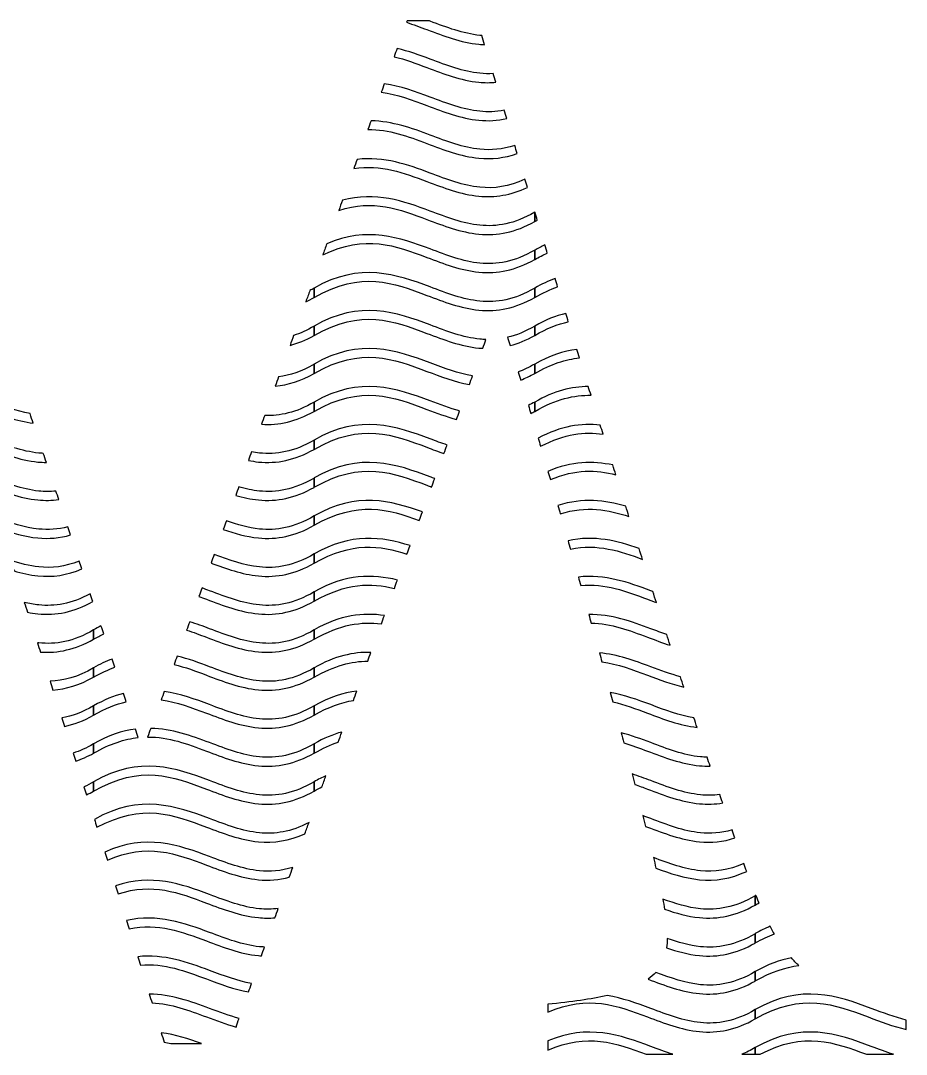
# Model space of a CAD drawing. Extents: x 7 to 193, y 6 to 286.
# Drawn here: x 126.77 to 158.27, y 192.91 to 229.7 of the extents above; entities that cross this region are included whole.
import ezdxf

# ---------------------------------------------------------------- set-up
doc = ezdxf.new("R2010")
doc.units = 0
doc.layers.add('ENGRAVE', color=7, linetype='CONTINUOUS')

# ---------------------------------------------------------------- blocks, each defined once
blk = doc.blocks.new('BLOCK_4')
at = {"layer": 'ENGRAVE', "color": 7}
for points, knots in [([(143.067, 228.861), (142.41, 228.926), (141.811, 229.16), (141.217, 229.383), (140.973, 229.474), (140.733, 229.564), (140.489, 229.643), (140.496, 229.663), (140.503, 229.683), (140.51, 229.702), (140.51, 229.702), (141.284, 229.702), (141.284, 229.702), (141.299, 229.696), (141.315, 229.69), (141.331, 229.684), (141.927, 229.461), (142.501, 229.239), (143.099, 229.179), (143.123, 229.176), (143.147, 229.176), (143.172, 229.174), (143.204, 229.065), (143.236, 228.957), (143.268, 228.848), (143.201, 228.851), (143.135, 228.854), (143.067, 228.861)], [0, 0, 0, 0, 1, 1, 1, 2, 2, 2, 3, 3, 3, 4, 4, 4, 5, 5, 5, 6, 6, 6, 7, 7, 7, 8, 8, 8, 9, 9, 9, 9]), ([(143.067, 227.51), (142.41, 227.575), (141.811, 227.808), (141.217, 228.031), (140.829, 228.177), (140.446, 228.322), (140.049, 228.419), (140.084, 228.517), (140.119, 228.617), (140.156, 228.716), (140.563, 228.617), (140.952, 228.475), (141.331, 228.333), (141.927, 228.11), (142.501, 227.887), (143.099, 227.828), (143.256, 227.812), (143.415, 227.808), (143.575, 227.817), (143.606, 227.714), (143.637, 227.612), (143.667, 227.509), (143.468, 227.49), (143.269, 227.49), (143.067, 227.51)], [0, 0, 0, 0, 1, 1, 1, 2, 2, 2, 3, 3, 3, 4, 4, 4, 5, 5, 5, 6, 6, 6, 7, 7, 7, 8, 8, 8, 8]), ([(143.067, 226.158), (142.41, 226.223), (141.811, 226.457), (141.217, 226.68), (140.684, 226.88), (140.16, 227.08), (139.594, 227.153), (139.63, 227.253), (139.665, 227.353), (139.701, 227.453), (140.276, 227.37), (140.814, 227.176), (141.331, 226.982), (141.927, 226.758), (142.501, 226.536), (143.099, 226.476), (143.379, 226.448), (143.665, 226.457), (143.964, 226.515), (143.994, 226.415), (144.024, 226.315), (144.053, 226.216), (143.724, 226.142), (143.399, 226.126), (143.067, 226.158)], [0, 0, 0, 0, 1, 1, 1, 2, 2, 2, 3, 3, 3, 4, 4, 4, 5, 5, 5, 6, 6, 6, 7, 7, 7, 8, 8, 8, 8]), ([(143.067, 224.807), (142.41, 224.872), (141.811, 225.105), (141.217, 225.328), (140.538, 225.583), (139.875, 225.838), (139.118, 225.83), (139.154, 225.934), (139.192, 226.037), (139.229, 226.14), (139.987, 226.122), (140.676, 225.876), (141.331, 225.63), (141.927, 225.407), (142.501, 225.184), (143.099, 225.124), (143.494, 225.085), (143.901, 225.117), (144.34, 225.263), (144.369, 225.166), (144.397, 225.071), (144.426, 224.974), (143.966, 224.812), (143.522, 224.762), (143.067, 224.807)], [0, 0, 0, 0, 1, 1, 1, 2, 2, 2, 3, 3, 3, 4, 4, 4, 5, 5, 5, 6, 6, 6, 7, 7, 7, 8, 8, 8, 8]), ([(143.067, 223.455), (142.41, 223.521), (141.811, 223.754), (141.217, 223.977), (140.393, 224.286), (139.59, 224.596), (138.616, 224.435), (138.655, 224.545), (138.694, 224.654), (138.734, 224.765), (139.692, 224.876), (140.536, 224.577), (141.331, 224.278), (141.927, 224.055), (142.501, 223.832), (143.099, 223.773), (143.601, 223.723), (144.122, 223.787), (144.702, 224.057), (144.732, 223.96), (144.76, 223.866), (144.789, 223.77), (144.195, 223.489), (143.641, 223.399), (143.067, 223.455)], [0, 0, 0, 0, 1, 1, 1, 2, 2, 2, 3, 3, 3, 4, 4, 4, 5, 5, 5, 6, 6, 6, 7, 7, 7, 8, 8, 8, 8]), ([(143.067, 222.103), (142.41, 222.169), (141.811, 222.402), (141.217, 222.625), (140.246, 222.989), (139.307, 223.356), (138.081, 222.951), (138.125, 223.071), (138.167, 223.191), (138.211, 223.31), (139.39, 223.631), (140.394, 223.278), (141.331, 222.927), (141.927, 222.704), (142.501, 222.48), (143.099, 222.421), (143.699, 222.362), (144.324, 222.461), (145.05, 222.885), (145.05, 222.885), (145.05, 222.553), (145.05, 222.553), (144.355, 222.167), (143.724, 222.039), (143.067, 222.103)], [0, 0, 0, 0, 1, 1, 1, 2, 2, 2, 3, 3, 3, 4, 4, 4, 5, 5, 5, 6, 6, 6, 7, 7, 7, 8, 8, 8, 8]), ([(145.051, 222.554), (145.051, 222.554), (145.05, 222.886), (145.05, 222.886), (145.052, 222.887), (145.053, 222.888), (145.055, 222.889), (145.084, 222.793), (145.113, 222.698), (145.142, 222.603), (145.112, 222.586), (145.082, 222.572), (145.051, 222.554)], [0, 0, 0, 0, 1, 1, 1, 2, 2, 2, 3, 3, 3, 4, 4, 4, 4]), ([(143.067, 220.752), (142.41, 220.817), (141.811, 221.051), (141.217, 221.274), (140.101, 221.692), (139.027, 222.114), (137.509, 221.364), (137.557, 221.495), (137.604, 221.627), (137.652, 221.759), (139.078, 222.389), (140.25, 221.981), (141.331, 221.576), (141.927, 221.353), (142.501, 221.129), (143.099, 221.07), (143.699, 221.01), (144.324, 221.109), (145.05, 221.533), (145.05, 221.533), (145.05, 221.201), (145.05, 221.201), (144.355, 220.815), (143.724, 220.687), (143.067, 220.752)], [0, 0, 0, 0, 1, 1, 1, 2, 2, 2, 3, 3, 3, 4, 4, 4, 5, 5, 5, 6, 6, 6, 7, 7, 7, 8, 8, 8, 8]), ([(145.051, 221.202), (145.051, 221.202), (145.05, 221.535), (145.05, 221.535), (145.172, 221.606), (145.291, 221.665), (145.409, 221.721), (145.439, 221.624), (145.469, 221.527), (145.498, 221.43), (145.352, 221.364), (145.204, 221.291), (145.051, 221.202)], [0, 0, 0, 0, 1, 1, 1, 2, 2, 2, 3, 3, 3, 4, 4, 4, 4]), ([(143.067, 219.401), (142.41, 219.465), (141.811, 219.7), (141.217, 219.922), (140.028, 220.369), (138.887, 220.818), (137.207, 219.851), (137.207, 219.851), (137.205, 220.183), (137.205, 220.183), (138.839, 221.126), (140.139, 220.671), (141.331, 220.224), (141.927, 220.001), (142.501, 219.778), (143.099, 219.719), (143.699, 219.659), (144.324, 219.758), (145.05, 220.182), (145.05, 220.182), (145.05, 219.85), (145.05, 219.85), (144.355, 219.463), (143.724, 219.336), (143.067, 219.401)], [0, 0, 0, 0, 1, 1, 1, 2, 2, 2, 3, 3, 3, 4, 4, 4, 5, 5, 5, 6, 6, 6, 7, 7, 7, 8, 8, 8, 8]), ([(145.051, 219.851), (145.051, 219.851), (145.05, 220.183), (145.05, 220.183), (145.299, 220.328), (145.541, 220.435), (145.776, 220.52), (145.805, 220.423), (145.835, 220.323), (145.865, 220.227), (145.607, 220.137), (145.337, 220.016), (145.051, 219.851)], [0, 0, 0, 0, 1, 1, 1, 2, 2, 2, 3, 3, 3, 4, 4, 4, 4]), ([(137.205, 219.85), (137.106, 219.793), (137.007, 219.745), (136.909, 219.7), (136.957, 219.833), (137.005, 219.966), (137.053, 220.099), (137.104, 220.127), (137.154, 220.152), (137.205, 220.182), (137.205, 220.182), (137.205, 219.85), (137.205, 219.85)], [0, 0, 0, 0, 1, 1, 1, 2, 2, 2, 3, 3, 3, 4, 4, 4, 4]), ([(141.331, 218.873), (141.927, 218.649), (142.501, 218.426), (143.099, 218.367), (143.171, 218.36), (143.243, 218.355), (143.316, 218.353), (143.277, 218.249), (143.239, 218.145), (143.201, 218.041), (143.156, 218.044), (143.112, 218.045), (143.067, 218.049), (142.41, 218.114), (141.811, 218.348), (141.217, 218.571), (140.028, 219.017), (138.887, 219.467), (137.207, 218.499), (137.207, 218.499), (137.205, 218.832), (137.205, 218.832), (138.839, 219.775), (140.139, 219.319), (141.331, 218.873)], [0, 0, 0, 0, 1, 1, 1, 2, 2, 2, 3, 3, 3, 4, 4, 4, 5, 5, 5, 6, 6, 6, 7, 7, 7, 8, 8, 8, 8]), ([(145.051, 218.499), (145.051, 218.499), (145.05, 218.832), (145.05, 218.832), (145.435, 219.054), (145.802, 219.197), (146.154, 219.282), (146.184, 219.184), (146.215, 219.085), (146.244, 218.986), (145.875, 218.901), (145.481, 218.748), (145.051, 218.499)], [0, 0, 0, 0, 1, 1, 1, 2, 2, 2, 3, 3, 3, 4, 4, 4, 4]), ([(137.205, 218.498), (136.91, 218.334), (136.626, 218.219), (136.347, 218.143), (136.389, 218.261), (136.432, 218.38), (136.475, 218.498), (136.709, 218.574), (136.951, 218.681), (137.205, 218.831), (137.205, 218.831), (137.205, 218.498), (137.205, 218.498)], [0, 0, 0, 0, 1, 1, 1, 2, 2, 2, 3, 3, 3, 4, 4, 4, 4]), ([(144.083, 218.432), (144.388, 218.505), (144.708, 218.63), (145.05, 218.831), (145.05, 218.831), (145.05, 218.498), (145.05, 218.498), (144.748, 218.33), (144.459, 218.215), (144.174, 218.138), (144.144, 218.237), (144.113, 218.334), (144.083, 218.432)], [0, 0, 0, 0, 1, 1, 1, 2, 2, 2, 3, 3, 3, 4, 4, 4, 4]), ([(137.207, 217.148), (137.207, 217.148), (137.205, 217.48), (137.205, 217.48), (138.839, 218.423), (140.139, 217.968), (141.331, 217.521), (141.839, 217.33), (142.333, 217.146), (142.839, 217.058), (142.802, 216.956), (142.764, 216.855), (142.726, 216.753), (142.201, 216.85), (141.705, 217.036), (141.217, 217.219), (140.028, 217.665), (138.887, 218.116), (137.207, 217.148)], [0, 0, 0, 0, 1, 1, 1, 2, 2, 2, 3, 3, 3, 4, 4, 4, 5, 5, 5, 6, 6, 6, 6]), ([(145.051, 217.148), (145.051, 217.148), (145.05, 217.48), (145.05, 217.48), (145.582, 217.787), (146.078, 217.944), (146.547, 218.004), (146.578, 217.902), (146.609, 217.802), (146.64, 217.701), (146.159, 217.649), (145.638, 217.486), (145.051, 217.148)], [0, 0, 0, 0, 1, 1, 1, 2, 2, 2, 3, 3, 3, 4, 4, 4, 4]), ([(137.205, 217.147), (136.725, 216.879), (136.274, 216.738), (135.824, 216.696), (135.864, 216.805), (135.903, 216.915), (135.943, 217.024), (136.337, 217.075), (136.752, 217.213), (137.205, 217.479), (137.205, 217.479), (137.205, 217.147), (137.205, 217.147)], [0, 0, 0, 0, 1, 1, 1, 2, 2, 2, 3, 3, 3, 4, 4, 4, 4]), ([(144.464, 217.198), (144.652, 217.269), (144.847, 217.361), (145.05, 217.479), (145.05, 217.479), (145.05, 217.147), (145.05, 217.147), (144.88, 217.053), (144.715, 216.974), (144.552, 216.91), (144.523, 217.006), (144.493, 217.102), (144.464, 217.198)], [0, 0, 0, 0, 1, 1, 1, 2, 2, 2, 3, 3, 3, 4, 4, 4, 4]), ([(137.207, 215.797), (137.207, 215.797), (137.205, 216.128), (137.205, 216.128), (138.839, 217.071), (140.139, 216.617), (141.331, 216.169), (141.684, 216.037), (142.031, 215.909), (142.38, 215.811), (142.342, 215.71), (142.305, 215.609), (142.268, 215.508), (141.909, 215.609), (141.561, 215.738), (141.217, 215.868), (140.028, 216.313), (138.887, 216.764), (137.207, 215.797)], [0, 0, 0, 0, 1, 1, 1, 2, 2, 2, 3, 3, 3, 4, 4, 4, 5, 5, 5, 6, 6, 6, 6]), ([(124.415, 216.564), (124.842, 216.466), (125.249, 216.318), (125.643, 216.169), (126.135, 215.985), (126.613, 215.806), (127.101, 215.715), (127.139, 215.601), (127.178, 215.486), (127.216, 215.372), (126.624, 215.457), (126.073, 215.664), (125.529, 215.868), (125.197, 215.992), (124.869, 216.116), (124.531, 216.21), (124.493, 216.329), (124.453, 216.446), (124.415, 216.564)], [0, 0, 0, 0, 1, 1, 1, 2, 2, 2, 3, 3, 3, 4, 4, 4, 5, 5, 5, 6, 6, 6, 6]), ([(145.051, 215.797), (145.051, 215.797), (145.05, 216.128), (145.05, 216.128), (145.738, 216.527), (146.368, 216.674), (146.955, 216.679), (146.988, 216.575), (147.02, 216.473), (147.052, 216.37), (146.459, 216.38), (145.81, 216.234), (145.051, 215.797)], [0, 0, 0, 0, 1, 1, 1, 2, 2, 2, 3, 3, 3, 4, 4, 4, 4]), ([(137.205, 215.796), (136.55, 215.43), (135.95, 215.299), (135.333, 215.339), (135.371, 215.443), (135.409, 215.547), (135.446, 215.652), (135.988, 215.63), (136.557, 215.748), (137.205, 216.127), (137.205, 216.127), (137.205, 215.796), (137.205, 215.796)], [0, 0, 0, 0, 1, 1, 1, 2, 2, 2, 3, 3, 3, 4, 4, 4, 4]), ([(144.825, 216.007), (144.899, 216.044), (144.974, 216.083), (145.05, 216.127), (145.05, 216.127), (145.05, 215.796), (145.05, 215.796), (145.002, 215.769), (144.957, 215.747), (144.91, 215.724), (144.882, 215.818), (144.854, 215.913), (144.825, 216.007)], [0, 0, 0, 0, 1, 1, 1, 2, 2, 2, 3, 3, 3, 4, 4, 4, 4]), ([(141.822, 214.296), (141.619, 214.367), (141.417, 214.442), (141.217, 214.517), (140.028, 214.962), (138.887, 215.413), (137.207, 214.445), (137.207, 214.445), (137.205, 214.777), (137.205, 214.777), (138.839, 215.72), (140.139, 215.265), (141.331, 214.818), (141.533, 214.742), (141.734, 214.669), (141.934, 214.599), (141.896, 214.498), (141.859, 214.397), (141.822, 214.296)], [0, 0, 0, 0, 1, 1, 1, 2, 2, 2, 3, 3, 3, 4, 4, 4, 5, 5, 5, 6, 6, 6, 6]), ([(145.258, 214.556), (145.23, 214.652), (145.201, 214.747), (145.173, 214.843), (145.982, 215.279), (146.708, 215.377), (147.382, 215.307), (147.415, 215.199), (147.448, 215.092), (147.483, 214.985), (146.826, 215.078), (146.111, 215), (145.258, 214.556)], [0, 0, 0, 0, 1, 1, 1, 2, 2, 2, 3, 3, 3, 4, 4, 4, 4]), ([(124.903, 215.078), (125.156, 214.999), (125.402, 214.909), (125.643, 214.818), (126.239, 214.594), (126.813, 214.372), (127.412, 214.313), (127.466, 214.307), (127.52, 214.305), (127.573, 214.302), (127.609, 214.194), (127.645, 214.088), (127.681, 213.98), (127.581, 213.981), (127.48, 213.985), (127.379, 213.994), (126.723, 214.06), (126.123, 214.294), (125.529, 214.517), (125.361, 214.579), (125.195, 214.642), (125.028, 214.701), (124.986, 214.826), (124.945, 214.952), (124.903, 215.078)], [0, 0, 0, 0, 1, 1, 1, 2, 2, 2, 3, 3, 3, 4, 4, 4, 5, 5, 5, 6, 6, 6, 7, 7, 7, 8, 8, 8, 8]), ([(137.205, 214.444), (136.511, 214.057), (135.879, 213.93), (135.223, 213.994), (135.102, 214.007), (134.984, 214.029), (134.867, 214.052), (134.903, 214.153), (134.94, 214.256), (134.977, 214.358), (135.07, 214.341), (135.163, 214.322), (135.256, 214.313), (135.855, 214.253), (136.481, 214.352), (137.205, 214.775), (137.205, 214.775), (137.205, 214.444), (137.205, 214.444)], [0, 0, 0, 0, 1, 1, 1, 2, 2, 2, 3, 3, 3, 4, 4, 4, 5, 5, 5, 6, 6, 6, 6]), ([(137.207, 213.093), (137.207, 213.093), (137.205, 213.426), (137.205, 213.426), (138.839, 214.369), (140.139, 213.913), (141.331, 213.467), (141.386, 213.446), (141.44, 213.426), (141.494, 213.406), (141.457, 213.305), (141.42, 213.204), (141.382, 213.103), (141.327, 213.124), (141.271, 213.144), (141.217, 213.165), (140.028, 213.611), (138.887, 214.061), (137.207, 213.093)], [0, 0, 0, 0, 1, 1, 1, 2, 2, 2, 3, 3, 3, 4, 4, 4, 5, 5, 5, 6, 6, 6, 6]), ([(145.606, 213.37), (145.578, 213.467), (145.55, 213.564), (145.521, 213.662), (146.367, 214.028), (147.124, 214.033), (147.825, 213.888), (147.861, 213.774), (147.897, 213.656), (147.933, 213.543), (147.239, 213.718), (146.499, 213.748), (145.606, 213.37)], [0, 0, 0, 0, 1, 1, 1, 2, 2, 2, 3, 3, 3, 4, 4, 4, 4]), ([(125.643, 213.467), (126.239, 213.243), (126.813, 213.021), (127.412, 212.961), (127.612, 212.941), (127.813, 212.941), (128.022, 212.962), (128.055, 212.861), (128.089, 212.758), (128.123, 212.657), (127.876, 212.622), (127.629, 212.619), (127.379, 212.643), (126.725, 212.708), (126.126, 212.941), (125.534, 213.164), (125.49, 213.294), (125.447, 213.424), (125.404, 213.555), (125.484, 213.526), (125.564, 213.496), (125.643, 213.467)], [0, 0, 0, 0, 1, 1, 1, 2, 2, 2, 3, 3, 3, 4, 4, 4, 5, 5, 5, 6, 6, 6, 7, 7, 7, 7]), ([(137.205, 213.092), (136.511, 212.706), (135.879, 212.578), (135.223, 212.643), (134.944, 212.671), (134.677, 212.733), (134.415, 212.808), (134.452, 212.908), (134.489, 213.009), (134.525, 213.11), (134.766, 213.042), (135.009, 212.986), (135.256, 212.961), (135.855, 212.901), (136.481, 213), (137.205, 213.425), (137.205, 213.425), (137.205, 213.092), (137.205, 213.092)], [0, 0, 0, 0, 1, 1, 1, 2, 2, 2, 3, 3, 3, 4, 4, 4, 5, 5, 5, 6, 6, 6, 6]), ([(137.207, 211.742), (137.207, 211.742), (137.205, 212.074), (137.205, 212.074), (138.715, 212.946), (139.939, 212.622), (141.056, 212.216), (141.02, 212.116), (140.983, 212.015), (140.946, 211.915), (139.851, 212.319), (138.759, 212.636), (137.207, 211.742)], [0, 0, 0, 0, 1, 1, 1, 2, 2, 2, 3, 3, 3, 4, 4, 4, 4]), ([(145.959, 212.15), (145.931, 212.249), (145.903, 212.347), (145.874, 212.445), (146.763, 212.736), (147.553, 212.636), (148.286, 212.421), (148.325, 212.296), (148.363, 212.175), (148.402, 212.052), (147.659, 212.3), (146.892, 212.449), (145.959, 212.15)], [0, 0, 0, 0, 1, 1, 1, 2, 2, 2, 3, 3, 3, 4, 4, 4, 4]), ([(128.447, 211.688), (128.479, 211.591), (128.511, 211.494), (128.545, 211.397), (128.152, 211.285), (127.771, 211.253), (127.379, 211.291), (126.909, 211.338), (126.468, 211.473), (126.037, 211.626), (125.994, 211.756), (125.952, 211.887), (125.909, 212.016), (126.411, 211.83), (126.903, 211.66), (127.412, 211.609), (127.745, 211.577), (128.086, 211.595), (128.447, 211.688)], [0, 0, 0, 0, 1, 1, 1, 2, 2, 2, 3, 3, 3, 4, 4, 4, 5, 5, 5, 6, 6, 6, 6]), ([(137.205, 211.741), (136.511, 211.354), (135.879, 211.227), (135.223, 211.291), (134.786, 211.335), (134.376, 211.455), (133.975, 211.595), (134.012, 211.696), (134.048, 211.797), (134.085, 211.897), (134.474, 211.762), (134.859, 211.649), (135.256, 211.609), (135.855, 211.55), (136.481, 211.649), (137.205, 212.073), (137.205, 212.073), (137.205, 211.741), (137.205, 211.741)], [0, 0, 0, 0, 1, 1, 1, 2, 2, 2, 3, 3, 3, 4, 4, 4, 5, 5, 5, 6, 6, 6, 6]), ([(137.207, 210.391), (137.207, 210.391), (137.205, 210.723), (137.205, 210.723), (138.519, 211.48), (139.617, 211.335), (140.616, 211.017), (140.58, 210.916), (140.543, 210.816), (140.506, 210.717), (139.551, 211.031), (138.552, 211.165), (137.207, 210.391)], [0, 0, 0, 0, 1, 1, 1, 2, 2, 2, 3, 3, 3, 4, 4, 4, 4]), ([(146.32, 210.893), (146.291, 210.992), (146.262, 211.093), (146.234, 211.193), (147.169, 211.397), (147.992, 211.187), (148.763, 210.915), (148.804, 210.785), (148.845, 210.654), (148.886, 210.527), (148.083, 210.827), (147.288, 211.094), (146.32, 210.893)], [0, 0, 0, 0, 1, 1, 1, 2, 2, 2, 3, 3, 3, 4, 4, 4, 4]), ([(128.854, 210.47), (128.885, 210.376), (128.917, 210.282), (128.948, 210.189), (128.412, 209.962), (127.903, 209.889), (127.379, 209.94), (127.087, 209.969), (126.807, 210.035), (126.533, 210.115), (126.491, 210.24), (126.451, 210.364), (126.41, 210.489), (126.741, 210.381), (127.073, 210.292), (127.412, 210.258), (127.867, 210.213), (128.337, 210.259), (128.854, 210.47)], [0, 0, 0, 0, 1, 1, 1, 2, 2, 2, 3, 3, 3, 4, 4, 4, 5, 5, 5, 6, 6, 6, 6]), ([(137.205, 210.389), (136.511, 210.002), (135.879, 209.876), (135.223, 209.94), (134.628, 209.999), (134.081, 210.197), (133.541, 210.399), (133.577, 210.5), (133.614, 210.602), (133.651, 210.703), (134.189, 210.501), (134.712, 210.312), (135.256, 210.258), (135.855, 210.198), (136.481, 210.297), (137.205, 210.721), (137.205, 210.721), (137.205, 210.389), (137.205, 210.389)], [0, 0, 0, 0, 1, 1, 1, 2, 2, 2, 3, 3, 3, 4, 4, 4, 5, 5, 5, 6, 6, 6, 6]), ([(137.207, 209.039), (137.207, 209.039), (137.205, 209.372), (137.205, 209.372), (138.325, 210.017), (139.288, 210.007), (140.167, 209.793), (140.131, 209.693), (140.094, 209.595), (140.058, 209.495), (139.233, 209.698), (138.343, 209.693), (137.207, 209.039)], [0, 0, 0, 0, 1, 1, 1, 2, 2, 2, 3, 3, 3, 4, 4, 4, 4]), ([(146.685, 209.598), (146.657, 209.698), (146.629, 209.799), (146.601, 209.9), (147.549, 210.005), (148.386, 209.708), (149.174, 209.412), (149.2, 209.403), (149.225, 209.393), (149.251, 209.384), (149.293, 209.253), (149.335, 209.121), (149.377, 208.993), (149.271, 209.032), (149.166, 209.071), (149.06, 209.111), (148.301, 209.395), (147.56, 209.68), (146.685, 209.598)], [0, 0, 0, 0, 1, 1, 1, 2, 2, 2, 3, 3, 3, 4, 4, 4, 5, 5, 5, 6, 6, 6, 6]), ([(137.205, 209.038), (136.511, 208.651), (135.879, 208.524), (135.223, 208.588), (134.566, 208.654), (133.967, 208.888), (133.372, 209.111), (133.284, 209.144), (133.196, 209.177), (133.107, 209.209), (133.144, 209.31), (133.181, 209.411), (133.218, 209.512), (133.308, 209.479), (133.398, 209.446), (133.487, 209.412), (134.083, 209.188), (134.656, 208.966), (135.256, 208.907), (135.855, 208.847), (136.481, 208.946), (137.205, 209.37), (137.205, 209.37), (137.205, 209.038), (137.205, 209.038)], [0, 0, 0, 0, 1, 1, 1, 2, 2, 2, 3, 3, 3, 4, 4, 4, 5, 5, 5, 6, 6, 6, 7, 7, 7, 8, 8, 8, 8]), ([(129.242, 209.305), (129.274, 209.212), (129.305, 209.118), (129.336, 209.024), (128.652, 208.649), (128.028, 208.525), (127.379, 208.588), (127.254, 208.601), (127.132, 208.624), (127.01, 208.648), (126.973, 208.765), (126.935, 208.881), (126.897, 208.998), (127.067, 208.957), (127.238, 208.923), (127.412, 208.907), (127.978, 208.85), (128.568, 208.939), (129.242, 209.305)], [0, 0, 0, 0, 1, 1, 1, 2, 2, 2, 3, 3, 3, 4, 4, 4, 5, 5, 5, 6, 6, 6, 6]), ([(137.207, 207.687), (137.207, 207.687), (137.205, 208.019), (137.205, 208.019), (138.132, 208.555), (138.95, 208.639), (139.704, 208.531), (139.667, 208.432), (139.631, 208.332), (139.595, 208.232), (138.897, 208.323), (138.134, 208.221), (137.207, 207.687)], [0, 0, 0, 0, 1, 1, 1, 2, 2, 2, 3, 3, 3, 4, 4, 4, 4]), ([(137.205, 207.687), (136.511, 207.3), (135.879, 207.172), (135.223, 207.237), (134.566, 207.302), (133.967, 207.535), (133.372, 207.759), (133.138, 207.847), (132.906, 207.935), (132.671, 208.011), (132.707, 208.111), (132.744, 208.211), (132.78, 208.311), (133.021, 208.234), (133.255, 208.147), (133.487, 208.061), (134.083, 207.838), (134.656, 207.615), (135.256, 207.555), (135.855, 207.496), (136.481, 207.594), (137.205, 208.019), (137.205, 208.019), (137.205, 207.687), (137.205, 207.687)], [0, 0, 0, 0, 1, 1, 1, 2, 2, 2, 3, 3, 3, 4, 4, 4, 5, 5, 5, 6, 6, 6, 7, 7, 7, 8, 8, 8, 8]), ([(147.058, 208.26), (147.03, 208.364), (147.001, 208.467), (146.973, 208.571), (147.771, 208.575), (148.491, 208.317), (149.174, 208.061), (149.366, 207.989), (149.554, 207.92), (149.743, 207.853), (149.785, 207.724), (149.826, 207.597), (149.867, 207.471), (149.594, 207.559), (149.326, 207.66), (149.06, 207.759), (148.411, 208.003), (147.775, 208.245), (147.058, 208.26)], [0, 0, 0, 0, 1, 1, 1, 2, 2, 2, 3, 3, 3, 4, 4, 4, 5, 5, 5, 6, 6, 6, 6]), ([(129.362, 208.019), (129.362, 208.019), (129.362, 207.687), (129.362, 207.687), (128.7, 207.318), (128.095, 207.187), (127.472, 207.231), (127.436, 207.342), (127.4, 207.452), (127.364, 207.562), (127.38, 207.561), (127.396, 207.556), (127.412, 207.555), (128.012, 207.496), (128.637, 207.594), (129.362, 208.019)], [0, 0, 0, 0, 1, 1, 1, 2, 2, 2, 3, 3, 3, 4, 4, 4, 5, 5, 5, 5]), ([(129.362, 208.019), (129.451, 208.071), (129.538, 208.116), (129.624, 208.16), (129.657, 208.064), (129.688, 207.97), (129.72, 207.874), (129.603, 207.818), (129.485, 207.758), (129.363, 207.687), (129.363, 207.687), (129.362, 208.019), (129.362, 208.019)], [0, 0, 0, 0, 1, 1, 1, 2, 2, 2, 3, 3, 3, 4, 4, 4, 4]), ([(137.207, 206.336), (137.207, 206.336), (137.205, 206.668), (137.205, 206.668), (137.939, 207.092), (138.604, 207.231), (139.222, 207.219), (139.185, 207.116), (139.147, 207.012), (139.109, 206.909), (138.542, 206.902), (137.923, 206.749), (137.207, 206.336)], [0, 0, 0, 0, 1, 1, 1, 2, 2, 2, 3, 3, 3, 4, 4, 4, 4]), ([(147.439, 206.88), (147.41, 206.987), (147.381, 207.094), (147.351, 207.202), (148, 207.14), (148.601, 206.924), (149.174, 206.708), (149.532, 206.575), (149.881, 206.446), (150.233, 206.348), (150.273, 206.225), (150.312, 206.104), (150.352, 205.983), (149.907, 206.089), (149.482, 206.249), (149.06, 206.408), (148.528, 206.607), (148.005, 206.807), (147.439, 206.88)], [0, 0, 0, 0, 1, 1, 1, 2, 2, 2, 3, 3, 3, 4, 4, 4, 5, 5, 5, 6, 6, 6, 6]), ([(129.362, 206.668), (129.587, 206.798), (129.805, 206.899), (130.018, 206.98), (130.05, 206.883), (130.082, 206.785), (130.114, 206.689), (129.876, 206.601), (129.627, 206.487), (129.363, 206.336), (129.363, 206.336), (129.362, 206.668), (129.362, 206.668)], [0, 0, 0, 0, 1, 1, 1, 2, 2, 2, 3, 3, 3, 4, 4, 4, 4]), ([(137.205, 206.335), (136.511, 205.948), (135.879, 205.821), (135.223, 205.885), (134.566, 205.951), (133.967, 206.184), (133.372, 206.408), (132.992, 206.55), (132.616, 206.692), (132.226, 206.789), (132.262, 206.889), (132.298, 206.987), (132.334, 207.087), (132.733, 206.988), (133.115, 206.848), (133.487, 206.708), (134.083, 206.485), (134.656, 206.263), (135.256, 206.204), (135.855, 206.144), (136.481, 206.243), (137.205, 206.666), (137.205, 206.666), (137.205, 206.335), (137.205, 206.335)], [0, 0, 0, 0, 1, 1, 1, 2, 2, 2, 3, 3, 3, 4, 4, 4, 5, 5, 5, 6, 6, 6, 7, 7, 7, 8, 8, 8, 8]), ([(129.362, 206.335), (128.856, 206.053), (128.384, 205.911), (127.911, 205.878), (127.877, 205.982), (127.844, 206.086), (127.811, 206.191), (128.29, 206.205), (128.796, 206.336), (129.362, 206.666), (129.362, 206.666), (129.362, 206.335), (129.362, 206.335)], [0, 0, 0, 0, 1, 1, 1, 2, 2, 2, 3, 3, 3, 4, 4, 4, 4]), ([(129.362, 205.317), (129.733, 205.531), (130.085, 205.67), (130.425, 205.756), (130.457, 205.658), (130.489, 205.562), (130.522, 205.463), (130.163, 205.377), (129.78, 205.224), (129.363, 204.984), (129.363, 204.984), (129.362, 205.317), (129.362, 205.317)], [0, 0, 0, 0, 1, 1, 1, 2, 2, 2, 3, 3, 3, 4, 4, 4, 4]), ([(137.205, 204.983), (136.511, 204.597), (135.879, 204.469), (135.223, 204.534), (134.566, 204.599), (133.967, 204.833), (133.372, 205.056), (132.844, 205.254), (132.326, 205.453), (131.764, 205.528), (131.801, 205.627), (131.837, 205.726), (131.873, 205.825), (132.443, 205.742), (132.975, 205.55), (133.487, 205.358), (134.083, 205.134), (134.656, 204.911), (135.256, 204.852), (135.855, 204.792), (136.481, 204.892), (137.205, 205.316), (137.205, 205.316), (137.205, 204.983), (137.205, 204.983)], [0, 0, 0, 0, 1, 1, 1, 2, 2, 2, 3, 3, 3, 4, 4, 4, 5, 5, 5, 6, 6, 6, 7, 7, 7, 8, 8, 8, 8]), ([(137.207, 204.984), (137.207, 204.984), (137.205, 205.317), (137.205, 205.317), (137.744, 205.627), (138.245, 205.784), (138.719, 205.842), (138.679, 205.732), (138.64, 205.622), (138.599, 205.511), (138.173, 205.439), (137.715, 205.277), (137.207, 204.984)], [0, 0, 0, 0, 1, 1, 1, 2, 2, 2, 3, 3, 3, 4, 4, 4, 4]), ([(147.826, 205.458), (147.795, 205.57), (147.765, 205.684), (147.734, 205.796), (148.239, 205.702), (148.715, 205.53), (149.174, 205.358), (149.693, 205.163), (150.196, 204.976), (150.712, 204.889), (150.751, 204.774), (150.788, 204.66), (150.825, 204.547), (150.203, 204.623), (149.629, 204.843), (149.06, 205.056), (148.651, 205.209), (148.247, 205.361), (147.826, 205.458)], [0, 0, 0, 0, 1, 1, 1, 2, 2, 2, 3, 3, 3, 4, 4, 4, 5, 5, 5, 6, 6, 6, 6]), ([(129.362, 204.983), (129.005, 204.784), (128.664, 204.655), (128.328, 204.584), (128.297, 204.684), (128.264, 204.784), (128.232, 204.884), (128.587, 204.947), (128.959, 205.08), (129.362, 205.316), (129.362, 205.316), (129.362, 204.983), (129.362, 204.983)], [0, 0, 0, 0, 1, 1, 1, 2, 2, 2, 3, 3, 3, 4, 4, 4, 4]), ([(129.363, 203.633), (129.363, 203.633), (129.362, 203.965), (129.362, 203.965), (129.889, 204.269), (130.381, 204.427), (130.846, 204.488), (130.88, 204.386), (130.913, 204.286), (130.946, 204.185), (130.467, 204.133), (129.948, 203.97), (129.363, 203.633)], [0, 0, 0, 0, 1, 1, 1, 2, 2, 2, 3, 3, 3, 4, 4, 4, 4]), ([(137.205, 203.631), (136.511, 203.245), (135.879, 203.118), (135.223, 203.183), (134.566, 203.248), (133.967, 203.481), (133.372, 203.705), (132.697, 203.958), (132.035, 204.212), (131.281, 204.206), (131.318, 204.31), (131.356, 204.413), (131.394, 204.515), (132.148, 204.497), (132.834, 204.251), (133.487, 204.006), (134.083, 203.783), (134.656, 203.56), (135.256, 203.501), (135.855, 203.441), (136.481, 203.54), (137.205, 203.964), (137.205, 203.964), (137.205, 203.631), (137.205, 203.631)], [0, 0, 0, 0, 1, 1, 1, 2, 2, 2, 3, 3, 3, 4, 4, 4, 5, 5, 5, 6, 6, 6, 7, 7, 7, 8, 8, 8, 8]), ([(137.207, 203.633), (137.207, 203.633), (137.205, 203.965), (137.205, 203.965), (137.548, 204.163), (137.875, 204.297), (138.19, 204.384), (138.147, 204.264), (138.104, 204.143), (138.059, 204.023), (137.79, 203.932), (137.507, 203.806), (137.207, 203.633)], [0, 0, 0, 0, 1, 1, 1, 2, 2, 2, 3, 3, 3, 4, 4, 4, 4]), ([(150.911, 203.183), (150.254, 203.248), (149.655, 203.481), (149.06, 203.705), (148.779, 203.809), (148.5, 203.915), (148.216, 204.002), (148.185, 204.119), (148.154, 204.238), (148.122, 204.356), (148.485, 204.261), (148.834, 204.134), (149.174, 204.006), (149.771, 203.783), (150.344, 203.56), (150.944, 203.501), (151.022, 203.493), (151.101, 203.488), (151.181, 203.486), (151.216, 203.38), (151.253, 203.272), (151.287, 203.169), (151.162, 203.168), (151.038, 203.17), (150.911, 203.183)], [0, 0, 0, 0, 1, 1, 1, 2, 2, 2, 3, 3, 3, 4, 4, 4, 5, 5, 5, 6, 6, 6, 7, 7, 7, 8, 8, 8, 8]), ([(129.362, 203.631), (129.145, 203.511), (128.935, 203.418), (128.728, 203.347), (128.697, 203.442), (128.666, 203.538), (128.635, 203.633), (128.868, 203.709), (129.108, 203.815), (129.362, 203.964), (129.362, 203.964), (129.362, 203.631), (129.362, 203.631)], [0, 0, 0, 0, 1, 1, 1, 2, 2, 2, 3, 3, 3, 4, 4, 4, 4]), ([(137.205, 202.281), (136.511, 201.894), (135.879, 201.767), (135.223, 201.831), (134.566, 201.896), (133.967, 202.13), (133.372, 202.352), (132.185, 202.799), (131.044, 203.25), (129.363, 202.281), (129.363, 202.281), (129.362, 202.613), (129.362, 202.613), (130.995, 203.556), (132.296, 203.101), (133.487, 202.654), (134.083, 202.431), (134.656, 202.208), (135.256, 202.149), (135.855, 202.09), (136.481, 202.188), (137.205, 202.612), (137.205, 202.612), (137.205, 202.281), (137.205, 202.281)], [0, 0, 0, 0, 1, 1, 1, 2, 2, 2, 3, 3, 3, 4, 4, 4, 5, 5, 5, 6, 6, 6, 7, 7, 7, 8, 8, 8, 8]), ([(137.207, 202.281), (137.207, 202.281), (137.205, 202.613), (137.205, 202.613), (137.349, 202.697), (137.488, 202.765), (137.626, 202.827), (137.578, 202.693), (137.53, 202.561), (137.482, 202.428), (137.392, 202.383), (137.3, 202.336), (137.207, 202.281)], [0, 0, 0, 0, 1, 1, 1, 2, 2, 2, 3, 3, 3, 4, 4, 4, 4]), ([(150.911, 201.831), (150.254, 201.896), (149.655, 202.13), (149.06, 202.352), (148.909, 202.41), (148.758, 202.467), (148.606, 202.52), (148.574, 202.643), (148.543, 202.766), (148.51, 202.891), (148.736, 202.818), (148.957, 202.736), (149.174, 202.654), (149.771, 202.431), (150.344, 202.208), (150.944, 202.149), (151.167, 202.127), (151.396, 202.127), (151.631, 202.158), (151.667, 202.054), (151.7, 201.957), (151.735, 201.859), (151.46, 201.813), (151.187, 201.803), (150.911, 201.831)], [0, 0, 0, 0, 1, 1, 1, 2, 2, 2, 3, 3, 3, 4, 4, 4, 5, 5, 5, 6, 6, 6, 7, 7, 7, 8, 8, 8, 8]), ([(129.362, 202.281), (129.277, 202.233), (129.193, 202.19), (129.11, 202.15), (129.08, 202.245), (129.05, 202.341), (129.019, 202.434), (129.131, 202.487), (129.245, 202.544), (129.362, 202.612), (129.362, 202.612), (129.362, 202.281), (129.362, 202.281)], [0, 0, 0, 0, 1, 1, 1, 2, 2, 2, 3, 3, 3, 4, 4, 4, 4]), ([(135.223, 200.479), (134.566, 200.545), (133.967, 200.778), (133.372, 201.001), (132.213, 201.436), (131.096, 201.873), (129.48, 200.992), (129.449, 201.087), (129.419, 201.182), (129.389, 201.276), (131.009, 202.199), (132.302, 201.747), (133.487, 201.303), (134.083, 201.079), (134.656, 200.857), (135.256, 200.797), (135.804, 200.743), (136.375, 200.824), (137.023, 201.162), (136.974, 201.03), (136.926, 200.897), (136.879, 200.765), (136.31, 200.509), (135.775, 200.425), (135.223, 200.479)], [0, 0, 0, 0, 1, 1, 1, 2, 2, 2, 3, 3, 3, 4, 4, 4, 5, 5, 5, 6, 6, 6, 7, 7, 7, 8, 8, 8, 8]), ([(150.911, 200.479), (150.254, 200.545), (149.655, 200.778), (149.06, 201.001), (149.037, 201.01), (149.015, 201.019), (148.991, 201.027), (148.959, 201.152), (148.928, 201.276), (148.895, 201.407), (148.989, 201.372), (149.082, 201.338), (149.174, 201.303), (149.771, 201.079), (150.344, 200.857), (150.944, 200.797), (151.304, 200.762), (151.674, 200.785), (152.069, 200.9), (152.105, 200.799), (152.138, 200.705), (152.171, 200.613), (151.746, 200.477), (151.334, 200.438), (150.911, 200.479)], [0, 0, 0, 0, 1, 1, 1, 2, 2, 2, 3, 3, 3, 4, 4, 4, 5, 5, 5, 6, 6, 6, 7, 7, 7, 8, 8, 8, 8]), ([(135.223, 199.128), (134.566, 199.193), (133.967, 199.427), (133.372, 199.65), (132.304, 200.051), (131.271, 200.452), (129.852, 199.825), (129.821, 199.921), (129.791, 200.018), (129.76, 200.113), (131.209, 200.775), (132.394, 200.362), (133.487, 199.952), (134.083, 199.728), (134.656, 199.505), (135.256, 199.446), (135.636, 199.409), (136.027, 199.435), (136.446, 199.567), (136.404, 199.45), (136.363, 199.332), (136.321, 199.216), (135.953, 199.118), (135.592, 199.091), (135.223, 199.128)], [0, 0, 0, 0, 1, 1, 1, 2, 2, 2, 3, 3, 3, 4, 4, 4, 5, 5, 5, 6, 6, 6, 7, 7, 7, 8, 8, 8, 8]), ([(150.911, 199.128), (150.365, 199.183), (149.858, 199.354), (149.361, 199.538), (149.332, 199.658), (149.302, 199.785), (149.269, 199.916), (149.831, 199.706), (150.376, 199.503), (150.944, 199.446), (151.428, 199.398), (151.93, 199.456), (152.487, 199.703), (152.522, 199.608), (152.555, 199.515), (152.588, 199.424), (152.011, 199.159), (151.47, 199.073), (150.911, 199.128)], [0, 0, 0, 0, 1, 1, 1, 2, 2, 2, 3, 3, 3, 4, 4, 4, 5, 5, 5, 6, 6, 6, 6]), ([(135.223, 197.777), (134.566, 197.841), (133.967, 198.076), (133.372, 198.298), (132.4, 198.663), (131.46, 199.029), (130.23, 198.622), (130.199, 198.719), (130.169, 198.816), (130.138, 198.913), (131.418, 199.35), (132.491, 198.974), (133.487, 198.601), (134.083, 198.377), (134.656, 198.154), (135.256, 198.094), (135.475, 198.073), (135.697, 198.073), (135.925, 198.102), (135.886, 197.993), (135.848, 197.884), (135.809, 197.774), (135.615, 197.757), (135.42, 197.757), (135.223, 197.777)], [0, 0, 0, 0, 1, 1, 1, 2, 2, 2, 3, 3, 3, 4, 4, 4, 5, 5, 5, 6, 6, 6, 7, 7, 7, 8, 8, 8, 8]), ([(152.893, 198.226), (152.199, 197.839), (151.567, 197.713), (150.911, 197.777), (150.478, 197.819), (150.069, 197.939), (149.671, 198.077), (149.651, 198.194), (149.63, 198.315), (149.605, 198.44), (150.051, 198.278), (150.49, 198.139), (150.944, 198.094), (151.543, 198.035), (152.169, 198.134), (152.893, 198.558), (152.893, 198.558), (152.893, 198.226), (152.893, 198.226)], [0, 0, 0, 0, 1, 1, 1, 2, 2, 2, 3, 3, 3, 4, 4, 4, 5, 5, 5, 6, 6, 6, 6]), ([(152.894, 198.227), (152.894, 198.227), (152.893, 198.56), (152.893, 198.56), (152.901, 198.563), (152.909, 198.568), (152.917, 198.571), (152.955, 198.48), (152.992, 198.387), (153.031, 198.299), (152.985, 198.275), (152.941, 198.254), (152.894, 198.227)], [0, 0, 0, 0, 1, 1, 1, 2, 2, 2, 3, 3, 3, 4, 4, 4, 4]), ([(133.372, 196.947), (132.506, 197.272), (131.665, 197.597), (130.621, 197.375), (130.59, 197.475), (130.559, 197.574), (130.528, 197.675), (131.639, 197.923), (132.593, 197.584), (133.487, 197.249), (134.083, 197.025), (134.656, 196.803), (135.256, 196.743), (135.317, 196.737), (135.378, 196.733), (135.439, 196.731), (135.401, 196.627), (135.365, 196.523), (135.328, 196.418), (135.293, 196.421), (135.258, 196.422), (135.223, 196.425), (134.566, 196.49), (133.967, 196.724), (133.372, 196.947)], [0, 0, 0, 0, 1, 1, 1, 2, 2, 2, 3, 3, 3, 4, 4, 4, 5, 5, 5, 6, 6, 6, 7, 7, 7, 8, 8, 8, 8]), ([(152.893, 196.874), (152.199, 196.487), (151.567, 196.36), (150.911, 196.425), (150.501, 196.465), (150.115, 196.575), (149.736, 196.703), (149.752, 196.808), (149.761, 196.919), (149.763, 197.034), (150.154, 196.897), (150.543, 196.783), (150.944, 196.743), (151.543, 196.684), (152.169, 196.783), (152.893, 197.207), (152.893, 197.207), (152.893, 196.874), (152.893, 196.874)], [0, 0, 0, 0, 1, 1, 1, 2, 2, 2, 3, 3, 3, 4, 4, 4, 5, 5, 5, 6, 6, 6, 6]), ([(152.894, 196.875), (152.894, 196.875), (152.893, 197.208), (152.893, 197.208), (153.074, 197.312), (153.25, 197.398), (153.424, 197.469), (153.473, 197.377), (153.522, 197.287), (153.572, 197.201), (153.355, 197.118), (153.131, 197.012), (152.894, 196.875)], [0, 0, 0, 0, 1, 1, 1, 2, 2, 2, 3, 3, 3, 4, 4, 4, 4]), ([(133.487, 195.897), (133.99, 195.708), (134.478, 195.527), (134.979, 195.437), (134.943, 195.335), (134.907, 195.233), (134.871, 195.131), (134.35, 195.229), (133.859, 195.413), (133.372, 195.595), (132.621, 195.877), (131.887, 196.161), (131.024, 196.086), (130.993, 196.185), (130.963, 196.286), (130.931, 196.387), (131.872, 196.486), (132.704, 196.191), (133.487, 195.897)], [0, 0, 0, 0, 1, 1, 1, 2, 2, 2, 3, 3, 3, 4, 4, 4, 5, 5, 5, 6, 6, 6, 6]), ([(152.894, 195.523), (152.894, 195.523), (152.893, 195.856), (152.893, 195.856), (153.345, 196.117), (153.771, 196.268), (154.177, 196.345), (154.262, 196.248), (154.349, 196.157), (154.44, 196.072), (153.97, 196.014), (153.464, 195.853), (152.894, 195.523)], [0, 0, 0, 0, 1, 1, 1, 2, 2, 2, 3, 3, 3, 4, 4, 4, 4]), ([(152.893, 195.522), (152.199, 195.136), (151.567, 195.009), (150.911, 195.074), (150.264, 195.138), (149.673, 195.365), (149.087, 195.585), (149.189, 195.662), (149.278, 195.743), (149.355, 195.83), (149.887, 195.63), (150.406, 195.445), (150.944, 195.391), (151.543, 195.333), (152.169, 195.431), (152.893, 195.855), (152.893, 195.855), (152.893, 195.522), (152.893, 195.522)], [0, 0, 0, 0, 1, 1, 1, 2, 2, 2, 3, 3, 3, 4, 4, 4, 5, 5, 5, 6, 6, 6, 6]), ([(152.894, 194.173), (152.894, 194.173), (152.893, 194.504), (152.893, 194.504), (154.527, 195.447), (155.827, 194.993), (157.018, 194.545), (157.44, 194.388), (157.85, 194.233), (158.265, 194.133), (158.265, 194.133), (158.265, 193.802), (158.265, 193.802), (157.794, 193.906), (157.348, 194.078), (156.904, 194.244), (155.716, 194.689), (154.574, 195.14), (152.894, 194.173)], [0, 0, 0, 0, 1, 1, 1, 2, 2, 2, 3, 3, 3, 4, 4, 4, 5, 5, 5, 6, 6, 6, 6]), ([(131.439, 194.742), (131.407, 194.847), (131.374, 194.952), (131.342, 195.057), (132.117, 195.049), (132.819, 194.796), (133.487, 194.545), (133.841, 194.413), (134.187, 194.284), (134.535, 194.187), (134.499, 194.086), (134.463, 193.984), (134.427, 193.884), (134.068, 193.986), (133.718, 194.114), (133.372, 194.244), (132.744, 194.48), (132.127, 194.715), (131.439, 194.742)], [0, 0, 0, 0, 1, 1, 1, 2, 2, 2, 3, 3, 3, 4, 4, 4, 5, 5, 5, 6, 6, 6, 6]), ([(152.893, 194.172), (152.199, 193.785), (151.567, 193.658), (150.911, 193.722), (150.254, 193.787), (149.655, 194.021), (149.06, 194.244), (147.986, 194.647), (146.95, 195.05), (145.519, 194.409), (145.519, 194.409), (145.519, 194.693), (145.519, 194.693), (146.365, 194.778), (147.058, 194.877), (147.621, 195.005), (148.168, 194.916), (148.681, 194.732), (149.174, 194.545), (149.771, 194.322), (150.344, 194.099), (150.944, 194.04), (151.543, 193.981), (152.169, 194.079), (152.893, 194.503), (152.893, 194.503), (152.893, 194.172), (152.893, 194.172)], [0, 0, 0, 0, 1, 1, 1, 2, 2, 2, 3, 3, 3, 4, 4, 4, 5, 5, 5, 6, 6, 6, 7, 7, 7, 8, 8, 8, 9, 9, 9, 9]), ([(149.174, 193.195), (149.44, 193.094), (149.701, 192.997), (149.962, 192.913), (149.962, 192.913), (149.008, 192.913), (149.008, 192.913), (147.952, 193.308), (146.926, 193.688), (145.519, 193.059), (145.519, 193.059), (145.519, 193.388), (145.519, 193.388), (146.935, 194.003), (148.1, 193.597), (149.174, 193.195)], [0, 0, 0, 0, 1, 1, 1, 2, 2, 2, 3, 3, 3, 4, 4, 4, 5, 5, 5, 5]), ([(152.893, 193.154), (154.527, 194.097), (155.827, 193.641), (157.018, 193.195), (157.284, 193.094), (157.545, 192.997), (157.806, 192.913), (157.806, 192.913), (156.851, 192.913), (156.851, 192.913), (155.723, 193.335), (154.628, 193.741), (153.065, 192.913), (153.065, 192.913), (152.894, 192.913), (152.894, 192.913), (152.894, 192.913), (152.893, 193.154), (152.893, 193.154)], [0, 0, 0, 0, 1, 1, 1, 2, 2, 2, 3, 3, 3, 4, 4, 4, 5, 5, 5, 6, 6, 6, 6]), ([(133.195, 193.301), (133.195, 193.301), (132.107, 193.301), (132.107, 193.301), (132.029, 193.319), (131.949, 193.335), (131.869, 193.348), (131.836, 193.457), (131.802, 193.566), (131.768, 193.676), (132.269, 193.615), (132.741, 193.467), (133.195, 193.301)], [0, 0, 0, 0, 1, 1, 1, 2, 2, 2, 3, 3, 3, 4, 4, 4, 4]), ([(152.893, 193.153), (152.893, 193.153), (152.893, 192.913), (152.893, 192.913), (152.893, 192.913), (152.412, 192.913), (152.412, 192.913), (152.569, 192.977), (152.728, 193.055), (152.893, 193.153)], [0, 0, 0, 0, 1, 1, 1, 2, 2, 2, 3, 3, 3, 3])]:
    blk.add_open_spline(points, degree=3, knots=knots, dxfattribs=at)

msp = doc.modelspace()

# ---------------------------------------------------------------- block references
at = {"layer": 'ENGRAVE'}
msp.add_blockref('BLOCK_4', (0, 0), dxfattribs=at)

doc.saveas('drawing.dxf')
